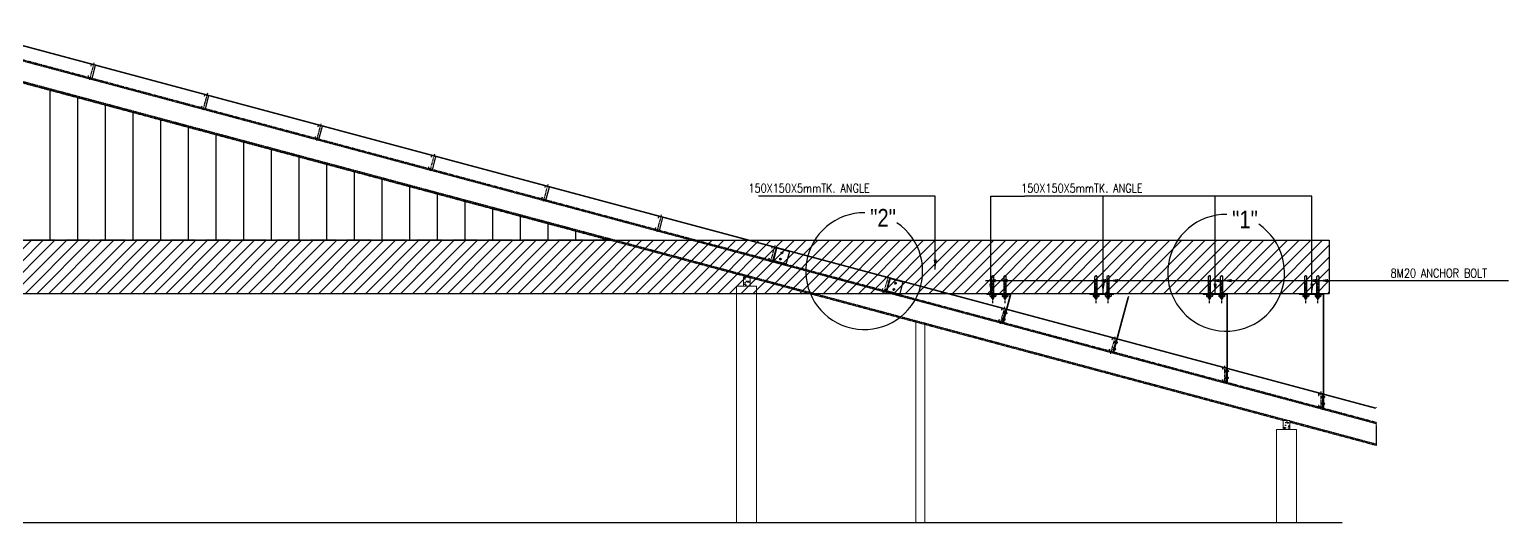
# Model space of a CAD drawing. Extents: x -95606 to 113309, y -42160 to -940.
# Drawn here: x -94933 to -94264, y -25012 to -24789 of the extents above; entities that cross this region are included whole.
import ezdxf

# ---------------------------------------------------------------- set-up
doc = ezdxf.new("R2010")
doc.units = 0
doc.header["$LTSCALE"] = 0.02
doc.header["$MEASUREMENT"] = 0
for name, pattern in [('CENTER', [50.8, 31.75, -6.35, 6.35, -6.35]), ('CENTERX2', [101.6, 63.5, -12.7, 12.7, -12.7]), ('DASHEDX2', [1.5, 1, -0.5]), ('HIDDEN', [9.525, 6.35, -3.175])]:
    doc.linetypes.add(name, pattern=pattern)
doc.layers.get('0').update_dxf_attribs({"linetype": 'CONTINUOUS'})
for name, color, linetype in [('A-C PURLIN', 1, 'CONTINUOUS'), ('A-DIM', 1, 'CONTINUOUS'), ('A-GRID', 7, 'CENTERX2'), ('A-OL', 2, 'CONTINUOUS'), ('A-P FRAME', 4, 'CONTINUOUS'), ('DIM', 7, 'CONTINUOUS'), ('dimentions', 8, 'CONTINUOUS'), ('EXLINE', 33, 'CONTINUOUS'), ('GUSSET', 1, 'CONTINUOUS'), ('OL', 2, 'CONTINUOUS'), ('RF5', 6, 'CONTINUOUS'), ('S-TXT', 2, 'CONTINUOUS')]:
    doc.layers.add(name, color=color, linetype=linetype)
for name, color, linetype, lineweight in [('roof item 20', 7, 'CONTINUOUS', 20), ('wall .35', 40, 'CONTINUOUS', 35), ('wall elevation', 40, 'CONTINUOUS', 25), ('WALL P 30', 21, 'CONTINUOUS', 30)]:
    doc.layers.add(name, color=color, linetype=linetype, lineweight=lineweight)
doc.styles.add('style9', font='romans.shx', dxfattribs={"width": 0.8, "height": 4})
doc.styles.add('T25-500', font='romans.shx', dxfattribs={"height": 125})
doc.dimstyles.new('TEXT-14', dxfattribs={"dimtxt": 4, "dimasz": 4.5, "dimexe": 3, "dimexo": 6, "dimgap": 2, "dimtad": 1, "dimdec": 0, "dimrnd": 0.5, "dimzin": 1, "dimdsep": 46, "dimlunit": 4, "dimtxsty": 'style9', "dimblk": 'OBLIQUE', "dimcen": 72.09, "dimclrd": 1, "dimclre": 1, "dimclrt": 2, "dimadec": 0, "dimazin": 0, "dimtfac": 1, "dimtdec": 0, "dimtofl": 0, "dimtmove": 0, "dimatfit": 3, "dimfxl": 1, "dimfrac": 2, "dimtolj": 1, "dimtzin": 0, "dimlwd": -1, "dimarcsym": 0})

# ---------------------------------------------------------------- blocks, each defined once
blk = doc.blocks.new('A$C3BE973C7')
at = {"layer": 'WALL P 30'}
h = blk.add_hatch(dxfattribs=at)
h.set_pattern_fill('AR-SAND', color=256, scale=0.05, style=0)
h.set_pattern_definition([(37.5, (-6955.9883, 1357.95), (-0.08000156, 2.4470662), [0, -1.9304, 0, -2.159, 0, -2.06375]), (7.5, (-6955.9883, 1357.95), (2.2476164, 3.5841255), [0, -1.0414, 0, -1.7399, 0, -0.66675]), (327.5, (-6957.5504, 1357.95), (3.95496185, 0.0071859), [0, -0.635, 0, -2.286, 0, -2.9845]), (317.5, (-6957.5504, 1357.95), (3.8177823, 1.1146466), [0, -0.3175, 0, -1.4986, 0, -1.7145])])
h.paths.add_polyline_path([(3, 4), (0, 4), (0, 0), (3, 0)])
at = {"layer": 'roof item 20'}
for p, q in [((0, 0), (0, 4)), ((0, 0), (0, 4)), ((0, 4), (3, 4)), ((3, 0), (0, 0)), ((3, 4), (3, 0)), ((3, 0), (3, 4))]:
    blk.add_line(p, q, dxfattribs=at)
blk = doc.blocks.new('A$C6334769A')
at = {"layer": 'GUSSET'}
h = blk.add_hatch(dxfattribs=at)
h.set_pattern_fill('LINE', color=8, scale=33, angle=-90, style=0)
h.set_pattern_definition([(90, (48431.668, -199664.318), (4.125, 2e-16), [])])
edge = h.paths.add_edge_path()
edge.add_line((13, 8), (26, 8))
edge.add_ellipse((26, 2), major_axis=(4.24, -4.24), ratio=1, start_angle=45, end_angle=135, ccw=False)
edge.add_line((32, 2), (32, 0))
edge.add_line((32, 0), (32, -2))
edge.add_ellipse((26, -2), major_axis=(4.24, 4.24), ratio=1, start_angle=225, end_angle=315, ccw=False)
edge.add_line((26, -8), (19, -8))
edge.add_line((19, -8), (13, -8))
edge.add_ellipse((13, -2), major_axis=(4.24, -4.24), ratio=1, start_angle=315, end_angle=405)
edge.add_line((19, -2), (19, 0))
edge.add_line((19, 0), (19, 2))
edge.add_ellipse((13, 2), major_axis=(4.24, -4.24), ratio=1, start_angle=45, end_angle=135)
at = {"layer": 'A-OL', "color": 1}
for p, q in [((2, 23), (0, 23)), ((0, 23), (0, -24)), ((2, -24), (2, 23)), ((2, -24), (0, -24))]:
    blk.add_line(p, q, dxfattribs=at)
at = {"layer": 'OL', "linetype": 'DASHEDX2'}
for p, q in [((0, 8), (-16, 8)), ((0, -8), (-16, -8))]:
    blk.add_line(p, q, dxfattribs=at)
at = {"layer": 'OL'}
blk.add_line((24, -8), (2, -8), dxfattribs=at)
for points in [[(2, 22), (11, 22, -0.414214), (17, 16), (17, 18)], [(2, 8), (11, 8, 0.414214), (17, 14), (17, 18)], [(19, 0), (19, 2, 0.414214), (13, 8), (6, 8)], [(32, 0), (32, 2, 0.414214), (26, 8), (11, 8)], [(19, 0), (19, -2, -0.414214), (13, -8), (11, -8)], [(32, 0), (32, -2, -0.414214), (26, -8), (11, -8)], [(2, -8), (11, -8, -0.414214), (17, -14), (17, -13)], [(2, -22), (11, -22, 0.414214), (17, -16), (17, -13)]]:
    blk.add_lwpolyline(points, format="xyb", dxfattribs=at)
blk.add_lwpolyline([(21, -8), (20, -8), (2, -8)], dxfattribs=at)
blk = doc.blocks.new('A$C266C00F5')
at = {"layer": 'A-GRID'}
blk.add_line((0, 1.42), (9.91, 1.42), dxfattribs=at)
at = {"layer": 'A-P FRAME', "color": 2, "ltscale": 7}
for p, q in [((4.48, 1.9), (11.98, 1.9)), ((4.48, 0.94), (11.98, 0.94))]:
    blk.add_line(p, q, dxfattribs=at)
at = {"layer": 'OL'}
for points in [[(11.2, 1.9), (11.98, 1.9, -0.414214), (12.34, 1.54), (12.34, 1.33)], [(11.2, 0.94), (11.98, 0.94, 0.414214), (12.34, 1.3), (12.34, 1.51)]]:
    blk.add_lwpolyline(points, format="xyb", dxfattribs=at)
at = {"layer": 'A-P FRAME', "color": 2, "ltscale": 7, "xscale": -0.06, "yscale": 0.06, "zscale": 0.06}
blk.add_blockref('A$C6334769A', (4, 1.42), dxfattribs=at)
blk = doc.blocks.new('_Oblique')
at = {"color": 0, "linetype": 'ByBlock', "lineweight": -2}
blk.add_line((-0.5, -0.5), (0.5, 0.5), dxfattribs=at)

msp = doc.modelspace()

# ---------------------------------------------------------------- hatches: boundary and pattern name
at = {"layer": 'A-C PURLIN'}
h = msp.add_hatch(dxfattribs=at)
h.set_pattern_fill('STEEL', color=256, scale=0.432672, angle=105, style=0)
h.set_pattern_definition([(150, (-96000.8037, -27193.2761), (-0.6868675, -1.1896894), []), (150, (-96001.4672, -27193.4539), (-0.6868675, -1.1896894), [])])
edge = h.paths.add_edge_path()
edge.add_arc((-94595.05, -24887.784), 0.197, 345, 435, ccw=False)
edge.add_line((-94594.86, -24887.835), (-94596.281, -24893.138))
edge.add_arc((-94596.091, -24893.189), 0.197, 525, 615)
edge.add_line((-94596.142, -24893.379), (-94590.916, -24894.779))
edge.add_arc((-94590.967, -24894.969), 0.197, 345, 435, ccw=False)
edge.add_line((-94590.777, -24895.02), (-94596.572, -24893.467))
edge.add_line((-94596.572, -24893.467), (-94594.999, -24887.594))
h = msp.add_hatch(dxfattribs=at)
h.set_pattern_fill('STEEL', color=256, scale=0.432672, angle=105, style=0)
h.set_pattern_definition([(150, (-95949.5274, -27207.0156), (-0.6868675, -1.1896894), []), (150, (-95950.1908, -27207.1933), (-0.6868675, -1.1896894), [])])
edge = h.paths.add_edge_path()
edge.add_arc((-94543.773, -24901.523), 0.197, 345, 435, ccw=False)
edge.add_line((-94543.583, -24901.574), (-94545.004, -24906.877))
edge.add_arc((-94544.814, -24906.928), 0.197, 525, 615)
edge.add_line((-94544.865, -24907.118), (-94539.64, -24908.518))
edge.add_arc((-94539.69, -24908.708), 0.197, 345, 435, ccw=False)
edge.add_line((-94539.5, -24908.759), (-94545.296, -24907.206))
edge.add_line((-94545.296, -24907.206), (-94543.722, -24901.333))
at = {"layer": 'dimentions', "ltscale": 2}
h = msp.add_hatch(dxfattribs=at)
h.set_pattern_fill('ANSI31', color=1, style=0)
h.set_pattern_definition([(45, (-73724.56592, 4099.36129), (-0.08838834765, 0.08838834765), [])])
h.paths.add_polyline_path([(-94496.497, -24908.129), (-94496.737, -24908.129), (-94496.737, -24908.369), (-94496.497, -24908.369), (-94489.051, -24908.369), (-94489.051, -24908.129)])
h.paths.add_polyline_path([(-94500.097, -24908.129), (-94500.097, -24908.369), (-94496.737, -24908.369), (-94496.737, -24908.129)])
h = msp.add_hatch(dxfattribs=at)
h.set_pattern_fill('ANSI31', color=1, style=0)
h.set_pattern_definition([(45, (-73677.95221, 4099.36166), (-0.08838834765, 0.08838834765), [])])
h.paths.add_polyline_path([(-94449.883, -24908.129), (-94450.123, -24908.129), (-94450.123, -24908.369), (-94449.883, -24908.369), (-94442.615, -24908.369), (-94442.615, -24908.129)])
h.paths.add_polyline_path([(-94453.484, -24908.129), (-94453.484, -24908.369), (-94450.123, -24908.369), (-94450.123, -24908.129)])
h = msp.add_hatch(dxfattribs=at)
h.set_pattern_fill('ANSI31', color=1, style=0)
h.set_pattern_definition([(45, (-73626.67585, 4099.36164), (-0.08838834765, 0.08838834765), [])])
h.paths.add_polyline_path([(-94398.607, -24908.129), (-94398.847, -24908.129), (-94398.847, -24908.369), (-94398.607, -24908.369), (-94391.338, -24908.369), (-94391.338, -24908.129)])
h.paths.add_polyline_path([(-94402.207, -24908.129), (-94402.207, -24908.369), (-94398.847, -24908.369), (-94398.847, -24908.129)])
h = msp.add_hatch(dxfattribs=at)
h.set_pattern_fill('ANSI31', color=1, style=0)
h.set_pattern_definition([(45, (-73583.18735, 4099.36164), (-0.08838834765, 0.08838834765), [])])
h.paths.add_polyline_path([(-94355.119, -24908.129), (-94355.359, -24908.129), (-94355.359, -24908.369), (-94355.119, -24908.369), (-94347.85, -24908.369), (-94347.85, -24908.129)])
h.paths.add_polyline_path([(-94358.719, -24908.129), (-94358.719, -24908.369), (-94355.359, -24908.369), (-94355.359, -24908.129)])
at = {"layer": 'GUSSET'}
h = msp.add_hatch(dxfattribs=at)
h.set_pattern_fill('LINE', color=8, scale=0.486756, angle=75.292, style=0)
h.set_pattern_definition([(254.708, (-93025.53215, -22264.51227), (0.0586903143, -0.0160470455), [])])
edge = h.paths.add_edge_path()
edge.add_line((-94491.196, -24917.084), (-94491.004, -24917.137))
edge.add_ellipse((-94490.981, -24917.051), major_axis=(0.0861, 0.0203), ratio=1, start_angle=241.416, end_angle=331.416)
edge.add_line((-94490.895, -24917.075), (-94490.887, -24917.045))
edge.add_line((-94490.887, -24917.045), (-94490.879, -24917.015))
edge.add_ellipse((-94490.964, -24916.992), major_axis=(0.0861, 0.0203), ratio=1, start_angle=331.416, end_angle=421.416)
edge.add_line((-94490.941, -24916.906), (-94491.043, -24916.878))
edge.add_line((-94491.043, -24916.878), (-94491.133, -24916.854))
edge.add_ellipse((-94491.156, -24916.939), major_axis=(0.0861, 0.0203), ratio=1, start_angle=331.416, end_angle=421.416, ccw=False)
edge.add_line((-94491.07, -24916.962), (-94491.079, -24916.992))
edge.add_line((-94491.079, -24916.992), (-94491.087, -24917.022))
edge.add_ellipse((-94491.172, -24916.999), major_axis=(0.0861, 0.0203), ratio=1, start_angle=241.416, end_angle=331.416, ccw=False)
h = msp.add_hatch(dxfattribs=at)
h.set_pattern_fill('LINE', color=8, scale=0.486756, angle=75.292, style=0)
h.set_pattern_definition([(254.708, (-93026.32931, -22267.48732), (0.0586903143, -0.0160470455), [])])
edge = h.paths.add_edge_path()
edge.add_line((-94491.993, -24920.059), (-94491.801, -24920.112))
edge.add_ellipse((-94491.778, -24920.026), major_axis=(0.0861, 0.0203), ratio=1, start_angle=241.416, end_angle=331.416)
edge.add_line((-94491.692, -24920.05), (-94491.684, -24920.02))
edge.add_line((-94491.684, -24920.02), (-94491.676, -24919.99))
edge.add_ellipse((-94491.761, -24919.967), major_axis=(0.0861, 0.0203), ratio=1, start_angle=331.416, end_angle=421.416)
edge.add_line((-94491.738, -24919.881), (-94491.84, -24919.853))
edge.add_line((-94491.84, -24919.853), (-94491.93, -24919.829))
edge.add_ellipse((-94491.953, -24919.914), major_axis=(0.0861, 0.0203), ratio=1, start_angle=331.416, end_angle=421.416, ccw=False)
edge.add_line((-94491.868, -24919.938), (-94491.876, -24919.967))
edge.add_line((-94491.876, -24919.967), (-94491.884, -24919.997))
edge.add_ellipse((-94491.969, -24919.974), major_axis=(0.0861, 0.0203), ratio=1, start_angle=241.416, end_angle=331.416, ccw=False)
h = msp.add_hatch(dxfattribs=at)
h.set_pattern_fill('LINE', color=8, scale=0.486756, angle=75.292, style=0)
h.set_pattern_definition([(254.708, (-92975.63298, -22277.88271), (0.0586903143, -0.0160470455), [])])
edge = h.paths.add_edge_path()
edge.add_line((-94441.296, -24930.455), (-94441.105, -24930.507))
edge.add_ellipse((-94441.082, -24930.422), major_axis=(0.0861, 0.0203), ratio=1, start_angle=241.416, end_angle=331.416)
edge.add_line((-94440.996, -24930.445), (-94440.988, -24930.415))
edge.add_line((-94440.988, -24930.415), (-94440.98, -24930.385))
edge.add_ellipse((-94441.065, -24930.362), major_axis=(0.0861, 0.0203), ratio=1, start_angle=331.416, end_angle=421.416)
edge.add_line((-94441.042, -24930.277), (-94441.144, -24930.249))
edge.add_line((-94441.144, -24930.249), (-94441.233, -24930.224))
edge.add_ellipse((-94441.257, -24930.31), major_axis=(0.0861, 0.0203), ratio=1, start_angle=331.416, end_angle=421.416, ccw=False)
edge.add_line((-94441.171, -24930.333), (-94441.18, -24930.363))
edge.add_line((-94441.18, -24930.363), (-94441.188, -24930.393))
edge.add_ellipse((-94441.273, -24930.369), major_axis=(0.0861, 0.0203), ratio=1, start_angle=241.416, end_angle=331.416, ccw=False)
h = msp.add_hatch(dxfattribs=at)
h.set_pattern_fill('LINE', color=8, scale=0.486756, angle=75.292, style=0)
h.set_pattern_definition([(254.708, (-92976.43014, -22280.85776), (0.0586903143, -0.0160470455), [])])
edge = h.paths.add_edge_path()
edge.add_line((-94442.094, -24933.43), (-94441.902, -24933.482))
edge.add_ellipse((-94441.879, -24933.397), major_axis=(0.0861, 0.0203), ratio=1, start_angle=241.416, end_angle=331.416)
edge.add_line((-94441.793, -24933.42), (-94441.785, -24933.39))
edge.add_line((-94441.785, -24933.39), (-94441.777, -24933.36))
edge.add_ellipse((-94441.862, -24933.337), major_axis=(0.0861, 0.0203), ratio=1, start_angle=331.416, end_angle=421.416)
edge.add_line((-94441.839, -24933.252), (-94441.941, -24933.224))
edge.add_line((-94441.941, -24933.224), (-94442.031, -24933.199))
edge.add_ellipse((-94442.054, -24933.285), major_axis=(0.0861, 0.0203), ratio=1, start_angle=331.416, end_angle=421.416, ccw=False)
edge.add_line((-94441.968, -24933.308), (-94441.977, -24933.338))
edge.add_line((-94441.977, -24933.338), (-94441.985, -24933.368))
edge.add_ellipse((-94442.07, -24933.345), major_axis=(0.0861, 0.0203), ratio=1, start_angle=241.416, end_angle=331.416, ccw=False)
h = msp.add_hatch(dxfattribs=at)
h.set_pattern_fill('LINE', color=8, scale=0.486756, angle=90.292, style=0)
h.set_pattern_definition([(269.708, (-93661.9053, -22001.88026), (0.0608437713, -0.0003100845), [])])
edge = h.paths.add_edge_path()
edge.add_line((-94391.091, -24943.41), (-94390.893, -24943.411))
edge.add_ellipse((-94390.892, -24943.322), major_axis=(0.0779, 0.0419), ratio=1, start_angle=241.416, end_angle=331.416)
edge.add_line((-94390.804, -24943.323), (-94390.804, -24943.292))
edge.add_line((-94390.804, -24943.292), (-94390.803, -24943.261))
edge.add_ellipse((-94390.892, -24943.26), major_axis=(0.0779, 0.0419), ratio=1, start_angle=331.416, end_angle=421.416)
edge.add_line((-94390.891, -24943.172), (-94390.998, -24943.171))
edge.add_line((-94390.998, -24943.171), (-94391.09, -24943.171))
edge.add_ellipse((-94391.091, -24943.259), major_axis=(0.0779, 0.0419), ratio=1, start_angle=331.416, end_angle=421.416, ccw=False)
edge.add_line((-94391.002, -24943.26), (-94391.002, -24943.291))
edge.add_line((-94391.002, -24943.291), (-94391.002, -24943.322))
edge.add_ellipse((-94391.091, -24943.321), major_axis=(0.0779, 0.0419), ratio=1, start_angle=241.416, end_angle=331.416, ccw=False)
h = msp.add_hatch(dxfattribs=at)
h.set_pattern_fill('LINE', color=8, scale=0.486756, angle=90.292, style=0)
h.set_pattern_definition([(269.708, (-93661.9053, -22004.96026), (0.0608437713, -0.0003100845), [])])
edge = h.paths.add_edge_path()
edge.add_line((-94391.091, -24946.49), (-94390.893, -24946.491))
edge.add_ellipse((-94390.892, -24946.402), major_axis=(0.0779, 0.0419), ratio=1, start_angle=241.416, end_angle=331.416)
edge.add_line((-94390.804, -24946.403), (-94390.804, -24946.372))
edge.add_line((-94390.804, -24946.372), (-94390.803, -24946.341))
edge.add_ellipse((-94390.892, -24946.34), major_axis=(0.0779, 0.0419), ratio=1, start_angle=331.416, end_angle=421.416)
edge.add_line((-94390.891, -24946.252), (-94390.998, -24946.251))
edge.add_line((-94390.998, -24946.251), (-94391.09, -24946.251))
edge.add_ellipse((-94391.091, -24946.339), major_axis=(0.0779, 0.0419), ratio=1, start_angle=331.416, end_angle=421.416, ccw=False)
edge.add_line((-94391.002, -24946.34), (-94391.002, -24946.371))
edge.add_line((-94391.002, -24946.371), (-94391.002, -24946.402))
edge.add_ellipse((-94391.091, -24946.401), major_axis=(0.0779, 0.0419), ratio=1, start_angle=241.416, end_angle=331.416, ccw=False)
h = msp.add_hatch(dxfattribs=at)
h.set_pattern_fill('LINE', color=8, scale=0.486756, angle=90.292, style=0)
h.set_pattern_definition([(269.708, (-93618.4168, -22013.53297), (0.0608437713, -0.0003100845), [])])
edge = h.paths.add_edge_path()
edge.add_line((-94347.603, -24955.063), (-94347.404, -24955.064))
edge.add_ellipse((-94347.404, -24954.975), major_axis=(0.0779, 0.0419), ratio=1, start_angle=241.416, end_angle=331.416)
edge.add_line((-94347.315, -24954.975), (-94347.315, -24954.944))
edge.add_line((-94347.315, -24954.944), (-94347.315, -24954.913))
edge.add_ellipse((-94347.403, -24954.913), major_axis=(0.0779, 0.0419), ratio=1, start_angle=331.416, end_angle=421.416)
edge.add_line((-94347.403, -24954.824), (-94347.509, -24954.824))
edge.add_line((-94347.509, -24954.824), (-94347.602, -24954.823))
edge.add_ellipse((-94347.602, -24954.912), major_axis=(0.0779, 0.0419), ratio=1, start_angle=331.416, end_angle=421.416, ccw=False)
edge.add_line((-94347.514, -24954.912), (-94347.514, -24954.943))
edge.add_line((-94347.514, -24954.943), (-94347.514, -24954.974))
edge.add_ellipse((-94347.602, -24954.974), major_axis=(0.0779, 0.0419), ratio=1, start_angle=241.416, end_angle=331.416, ccw=False)
h = msp.add_hatch(dxfattribs=at)
h.set_pattern_fill('LINE', color=8, scale=0.486756, angle=90.292, style=0)
h.set_pattern_definition([(269.708, (-93618.4168, -22016.61297), (0.0608437713, -0.0003100845), [])])
edge = h.paths.add_edge_path()
edge.add_line((-94347.603, -24958.143), (-94347.404, -24958.144))
edge.add_ellipse((-94347.404, -24958.055), major_axis=(0.0779, 0.0419), ratio=1, start_angle=241.416, end_angle=331.416)
edge.add_line((-94347.315, -24958.055), (-94347.315, -24958.024))
edge.add_line((-94347.315, -24958.024), (-94347.315, -24957.993))
edge.add_ellipse((-94347.403, -24957.993), major_axis=(0.0779, 0.0419), ratio=1, start_angle=331.416, end_angle=421.416)
edge.add_line((-94347.403, -24957.904), (-94347.509, -24957.904))
edge.add_line((-94347.509, -24957.904), (-94347.602, -24957.903))
edge.add_ellipse((-94347.602, -24957.992), major_axis=(0.0779, 0.0419), ratio=1, start_angle=331.416, end_angle=421.416, ccw=False)
edge.add_line((-94347.514, -24957.992), (-94347.514, -24958.023))
edge.add_line((-94347.514, -24958.023), (-94347.514, -24958.054))
edge.add_ellipse((-94347.602, -24958.054), major_axis=(0.0779, 0.0419), ratio=1, start_angle=241.416, end_angle=331.416, ccw=False)
at = {"layer": 'S-TXT', "linetype": 'CENTER', "lineweight": -2}
h = msp.add_hatch(dxfattribs=at)
h.set_pattern_fill('ANSI31', color=253, scale=100, angle=45)
h.set_pattern_definition([(90, (-48210.703, 2458.54), (-12.5, 3e-15), [])])
h.paths.add_polyline_path([(-95255.022, -24884.129), (-94962.541, -24805.759), (-94670.06, -24884.129)])
h = msp.add_hatch(dxfattribs=at)
h.set_pattern_fill('ANSI31', color=253, scale=30)
h.set_pattern_definition([(45, (-48210.7034, 2458.5398), (-2.65165043, 2.65165043), [])])
h.paths.add_polyline_path([(-95129.894, -24900.84), (-95129.894, -24893.561), (-95100.961, -24893.561), (-95100.961, -24900.84)])
h.paths.add_polyline_path([(-95448.448, -24884.129), (-94345.231, -24884.129), (-94345.231, -24908.129), (-95448.448, -24908.129)])
at = {"layer": 'WALL P 30'}
h = msp.add_hatch(dxfattribs=at)
h.set_pattern_fill('AR-SAND', color=256, scale=0.05, style=0)
h.set_pattern_definition([(37.5, (-101565.8834, -23546.8908), (-0.08000156, 2.4470662), [0, -1.9304, 0, -2.159, 0, -2.06375]), (7.5, (-101565.8834, -23546.891), (2.2476164, 3.5841255), [0, -1.0414, 0, -1.7399, 0, -0.66675]), (327.5, (-101567.4455, -23546.8908), (3.95496185, 0.0071859), [0, -0.635, 0, -2.286, 0, -2.9845]), (317.5, (-101567.4455, -23546.891), (3.8177823, 1.1146466), [0, -0.3175, 0, -1.4986, 0, -1.7145])])
h.paths.add_polyline_path([(-94606.895, -24900.841), (-94609.895, -24900.841), (-94609.895, -24904.841), (-94606.895, -24904.841)])

# ---------------------------------------------------------------- linework, layer by layer
at = {"layer": 'A-C PURLIN'}
for p, q in [((-94594.999, -24887.594), (-94589.203, -24889.147)), ((-94589.203, -24889.147), (-94590.777, -24895.02)), ((-94543.722, -24901.333), (-94537.927, -24902.886)), ((-94537.927, -24902.886), (-94539.5, -24908.759)), ((-94489.116, -24908.369), (-94500.097, -24908.369)), ((-94489.622, -24908.566), (-94499.901, -24908.566)), ((-94489.425, -24908.762), (-94492.931, -24921.845)), ((-94489.116, -24908.369), (-94492.741, -24921.896)), ((-94442.615, -24908.369), (-94453.484, -24908.369)), ((-94442.615, -24908.369), (-94453.484, -24908.369)), ((-94443.008, -24908.565), (-94453.287, -24908.565)), ((-94436.314, -24910.144), (-94443.018, -24935.166)), ((-94435.96, -24909.583), (-94442.842, -24935.268)), ((-94391.338, -24908.369), (-94402.207, -24908.369)), ((-94391.732, -24908.565), (-94402.01, -24908.565)), ((-94391.535, -24908.762), (-94391.535, -24948.406)), ((-94391.339, -24908.369), (-94391.338, -24948.457)), ((-94347.85, -24908.369), (-94358.719, -24908.369)), ((-94347.85, -24908.369), (-94358.719, -24908.369)), ((-94348.243, -24908.565), (-94358.522, -24908.565)), ((-94348.047, -24908.761), (-94348.047, -24960.059)), ((-94347.85, -24908.369), (-94347.85, -24960.11))]:
    msp.add_line(p, q, dxfattribs=at)
for points in [[(-94594.999, -24887.594), (-94596.572, -24893.467), (-94590.777, -24895.02), (-94590.777, -24895.02, 0.4142136), (-94590.916, -24894.779), (-94596.142, -24893.379, -0.4142136), (-94596.281, -24893.138), (-94594.86, -24887.835, 0.4142136), (-94594.999, -24887.594)], [(-94543.722, -24901.333), (-94545.296, -24907.206), (-94539.5, -24908.759), (-94539.5, -24908.759, 0.4142136), (-94539.64, -24908.518), (-94544.865, -24907.118, -0.4142136), (-94545.004, -24906.877), (-94543.583, -24901.574, 0.4142136), (-94543.722, -24901.333)]]:
    msp.add_lwpolyline(points, format="xyb", close=True, dxfattribs=at)
for centre, start, end in [((-94499.901, -24908.369), 180, 270), ((-94489.622, -24908.762), 0, 90), ((-94453.287, -24908.369), 180, 270), ((-94443.008, -24908.762), 0, 90), ((-94402.01, -24908.369), 180, 270), ((-94391.732, -24908.762), 0, 90), ((-94358.522, -24908.369), 180, 270), ((-94348.243, -24908.762), 0, 90)]:
    msp.add_arc(centre, 0.197, start, end, dxfattribs=at)
at = {"layer": 'A-DIM', "linetype": 'HIDDEN', "ltscale": 2}
for p, q in [((-94324.064, -24967.003), (-94962.541, -24795.923)), ((-94364.131, -24965.584), (-94962.541, -24805.241)), ((-94324.064, -24976.32), (-94363.063, -24965.87))]:
    msp.add_line(p, q, dxfattribs=at)
at = {"layer": 'A-DIM', "color": 4, "ltscale": 2}
for centre in [(-94555.375, -24898.087), (-94391.831, -24898.827)]:
    msp.add_arc(centre, 26.39, 89.364352, 56.144351, dxfattribs=at)
at = {"layer": 'A-GRID'}
for p, q in [((-94903.449, -24803.978), (-94905.495, -24811.612)), ((-94852.173, -24817.717), (-94854.218, -24825.351)), ((-94800.897, -24831.457), (-94802.942, -24839.09)), ((-94749.62, -24845.196), (-94751.666, -24852.83)), ((-94698.344, -24858.936), (-94700.389, -24866.569)), ((-94647.067, -24872.675), (-94649.113, -24880.309)), ((-94595.791, -24886.415), (-94597.837, -24894.048)), ((-94591.93, -24889.969), (-94593.048, -24889.67)), ((-94592.645, -24890.399), (-94592.334, -24889.24)), ((-94592.677, -24892.754), (-94593.794, -24892.455)), ((-94593.391, -24893.184), (-94593.08, -24892.025)), ((-94544.515, -24900.154), (-94546.56, -24907.788)), ((-94540.654, -24903.709), (-94541.772, -24903.409)), ((-94541.368, -24904.138), (-94541.058, -24902.979)), ((-94541.4, -24906.494), (-94542.518, -24906.194)), ((-94542.114, -24906.923), (-94541.804, -24905.764)), ((-94491.929, -24914.244), (-94493.975, -24921.878)), ((-94490.781, -24917.072), (-94492.15, -24916.697)), ((-94491.579, -24920.047), (-94492.947, -24919.673)), ((-94442.069, -24927.761), (-94444.115, -24935.395)), ((-94440.882, -24930.442), (-94442.25, -24930.068)), ((-94441.679, -24933.417), (-94443.048, -24933.043)), ((-94392.535, -24940.856), (-94392.535, -24948.759)), ((-94390.694, -24943.29), (-94392.113, -24943.283)), ((-94390.694, -24946.37), (-94392.113, -24946.363)), ((-94349.047, -24952.509), (-94349.047, -24960.412)), ((-94347.206, -24954.943), (-94348.624, -24954.936)), ((-94347.206, -24958.023), (-94348.624, -24958.016))]:
    msp.add_line(p, q, dxfattribs=at)
at = {"layer": 'A-OL', "color": 1, "linetype": 'DASHEDX2'}
for p, q in [((-94491.847, -24917.261), (-94491.812, -24917.271)), ((-94491.602, -24916.362), (-94491.567, -24916.372)), ((-94491.493, -24917.36), (-94491.528, -24917.351)), ((-94491.247, -24916.462), (-94491.282, -24916.452)), ((-94492.645, -24920.236), (-94492.609, -24920.246)), ((-94492.399, -24919.338), (-94492.364, -24919.347)), ((-94492.29, -24920.335), (-94492.325, -24920.326)), ((-94492.044, -24919.437), (-94492.079, -24919.427)), ((-94441.948, -24930.631), (-94441.913, -24930.641)), ((-94441.703, -24929.733), (-94441.667, -24929.743)), ((-94441.593, -24930.731), (-94441.629, -24930.721)), ((-94441.348, -24929.832), (-94441.383, -24929.823)), ((-94442.745, -24933.607), (-94442.71, -24933.616)), ((-94442.5, -24932.708), (-94442.465, -24932.718)), ((-94442.391, -24933.706), (-94442.426, -24933.696)), ((-94442.145, -24932.807), (-94442.18, -24932.798)), ((-94391.675, -24943.749), (-94391.639, -24943.749)), ((-94391.67, -24942.818), (-94391.634, -24942.818)), ((-94391.307, -24943.753), (-94391.343, -24943.753)), ((-94391.302, -24942.822), (-94391.338, -24942.821)), ((-94391.675, -24946.829), (-94391.639, -24946.829)), ((-94391.67, -24945.898), (-94391.634, -24945.898)), ((-94391.307, -24946.833), (-94391.343, -24946.833)), ((-94391.302, -24945.902), (-94391.338, -24945.901)), ((-94348.187, -24955.402), (-94348.15, -24955.402)), ((-94348.182, -24954.47), (-94348.146, -24954.47)), ((-94348.182, -24957.55), (-94348.146, -24957.55)), ((-94347.818, -24955.406), (-94347.855, -24955.406)), ((-94347.814, -24954.474), (-94347.85, -24954.474)), ((-94347.814, -24957.554), (-94347.85, -24957.554)), ((-94348.187, -24958.482), (-94348.15, -24958.482)), ((-94347.818, -24958.486), (-94347.855, -24958.486))]:
    msp.add_line(p, q, dxfattribs=at)
at = {"layer": 'A-OL', "color": 1}
for p, q in [((-94491.812, -24917.271), (-94491.567, -24916.372)), ((-94491.528, -24917.351), (-94491.282, -24916.452)), ((-94492.609, -24920.246), (-94492.364, -24919.347)), ((-94492.325, -24920.326), (-94492.079, -24919.427)), ((-94441.913, -24930.641), (-94441.667, -24929.743)), ((-94441.629, -24930.721), (-94441.383, -24929.823)), ((-94442.71, -24933.616), (-94442.465, -24932.718)), ((-94442.426, -24933.696), (-94442.18, -24932.798)), ((-94391.639, -24943.749), (-94391.634, -24942.818)), ((-94391.343, -24943.753), (-94391.338, -24942.821)), ((-94391.639, -24946.829), (-94391.634, -24945.898)), ((-94391.343, -24946.833), (-94391.338, -24945.901)), ((-94348.15, -24955.402), (-94348.146, -24954.47)), ((-94348.15, -24958.482), (-94348.146, -24957.55)), ((-94347.855, -24955.406), (-94347.85, -24954.474)), ((-94347.855, -24958.486), (-94347.85, -24957.554))]:
    msp.add_line(p, q, dxfattribs=at)
at = {"layer": 'A-P FRAME', "color": 3}
for points in [[(-94906.024, -24809.721), (-94906.231, -24810.494), (-94904.299, -24811.012), (-94902.725, -24805.139), (-94904.657, -24804.621), (-94904.864, -24805.394)], [(-94854.747, -24823.461), (-94854.954, -24824.234), (-94853.022, -24824.751), (-94851.449, -24818.878), (-94853.381, -24818.361), (-94853.588, -24819.133)], [(-94803.471, -24837.2), (-94803.678, -24837.973), (-94801.746, -24838.491), (-94800.172, -24832.618), (-94802.104, -24832.1), (-94802.311, -24832.873)], [(-94752.194, -24850.94), (-94752.401, -24851.712), (-94750.47, -24852.23), (-94748.896, -24846.357), (-94750.828, -24845.84), (-94751.035, -24846.612)], [(-94700.918, -24864.679), (-94701.125, -24865.452), (-94699.193, -24865.97), (-94697.62, -24860.097), (-94699.552, -24859.579), (-94699.759, -24860.352)], [(-94649.642, -24878.419), (-94649.849, -24879.191), (-94647.917, -24879.709), (-94646.343, -24873.836), (-94648.275, -24873.319), (-94648.482, -24874.091)], [(-94598.365, -24892.158), (-94598.572, -24892.931), (-94596.641, -24893.449), (-94595.067, -24887.576), (-94596.999, -24887.058), (-94597.206, -24887.831)], [(-94547.089, -24905.898), (-94547.296, -24906.67), (-94545.364, -24907.188), (-94543.791, -24901.315), (-94545.722, -24900.797), (-94545.929, -24901.57)], [(-94494.504, -24919.988), (-94494.711, -24920.761), (-94492.779, -24921.278), (-94491.205, -24915.405), (-94493.137, -24914.888), (-94493.344, -24915.66)], [(-94494.442, -24920.136), (-94494.591, -24920.691), (-94492.848, -24921.158), (-94491.325, -24915.474), (-94493.068, -24915.007), (-94493.217, -24915.563)], [(-94444.604, -24933.358), (-94444.811, -24934.131), (-94442.88, -24934.649), (-94441.306, -24928.776), (-94443.238, -24928.258), (-94443.445, -24929.031)], [(-94444.543, -24933.506), (-94444.692, -24934.062), (-94442.949, -24934.529), (-94441.426, -24928.845), (-94443.169, -24928.378), (-94443.318, -24928.933)], [(-94393.535, -24947.07), (-94393.535, -24947.87), (-94391.535, -24947.87), (-94391.535, -24941.79), (-94393.535, -24941.79), (-94393.535, -24942.59)], [(-94393.437, -24947.198), (-94393.437, -24947.773), (-94391.633, -24947.773), (-94391.633, -24941.888), (-94393.437, -24941.888), (-94393.437, -24942.463)], [(-94350.047, -24958.723), (-94350.047, -24959.523), (-94348.047, -24959.523), (-94348.047, -24953.443), (-94350.047, -24953.443), (-94350.047, -24954.243)], [(-94349.949, -24958.85), (-94349.949, -24959.425), (-94348.144, -24959.425), (-94348.144, -24953.541), (-94349.949, -24953.541), (-94349.949, -24954.116)]]:
    msp.add_lwpolyline(points, dxfattribs=at)
at = {"layer": 'A-P FRAME', "color": 3, "ltscale": 7}
for centre in [(-94592.489, -24889.819), (-94593.235, -24892.604), (-94541.213, -24903.559), (-94541.959, -24906.344)]:
    msp.add_circle(centre, 0.32, dxfattribs=at)
at = {"layer": 'A-P FRAME', "color": 3}
for centre, start, end in [((-94493.353, -24915.517), 273.406385, 341.546744), ((-94494.582, -24920.107), 348.453256, 56.593615), ((-94443.453, -24928.888), 273.406385, 341.546744), ((-94444.683, -24933.478), 348.453256, 56.593615), ((-94393.58, -24942.455), 288.406385, 356.546744), ((-94393.58, -24947.206), 3.453256, 71.593615), ((-94350.092, -24954.107), 288.406385, 356.546744), ((-94350.092, -24958.859), 3.453256, 71.593615)]:
    msp.add_arc(centre, 0.143, start, end, dxfattribs=at)
at = {"layer": 'dimentions', "color": 1, "ltscale": 2}
for p, q in [((-94489.051, -24908.129), (-94489.051, -24908.369)), ((-94442.615, -24908.129), (-94442.615, -24908.369)), ((-94391.338, -24908.129), (-94391.338, -24908.369)), ((-94347.85, -24908.129), (-94347.85, -24908.369))]:
    msp.add_line(p, q, dxfattribs=at)
for points in [[(-94489.116, -24908.369), (-94500.097, -24908.369), (-94500.097, -24908.129), (-94489.052, -24908.129)], [(-94442.615, -24908.369), (-94453.484, -24908.369), (-94453.484, -24908.129), (-94442.615, -24908.129)], [(-94391.338, -24908.369), (-94402.207, -24908.369), (-94402.207, -24908.129), (-94391.338, -24908.129)], [(-94347.85, -24908.369), (-94358.719, -24908.369), (-94358.719, -24908.129), (-94347.85, -24908.129)]]:
    msp.add_lwpolyline(points, dxfattribs=at)
at = {"layer": 'EXLINE', "color": 4}
for p, q in [((-94324.143, -24960.167), (-94962.549, -24789.113)), ((-94324.143, -24959.972), (-94962.548, -24788.918)), ((-94324.064, -24959.674), (-94324.064, -24959.869))]:
    msp.add_line(p, q, dxfattribs=at)
at = {"layer": 'EXLINE', "color": 2, "linetype": 'HIDDEN'}
for p, q in [((-94324.064, -24966.485), (-94962.541, -24795.406)), ((-94366.063, -24965.584), (-94962.541, -24805.759)), ((-94324.064, -24976.838), (-94363.063, -24966.388)), ((-94324.064, -24966.485), (-94324.064, -24976.838))]:
    msp.add_line(p, q, dxfattribs=at)
at = {"layer": 'EXLINE'}
for p, q in [((-95448.448, -24884.129), (-94345.231, -24884.129)), ((-94345.231, -24884.129), (-94345.231, -24908.129)), ((-95448.448, -24908.129), (-94345.231, -24908.129))]:
    msp.add_line(p, q, dxfattribs=at)
at = {"layer": 'EXLINE', "color": 2, "linetype": 'HIDDEN'}
msp.add_lwpolyline([(-95255.022, -24884.129), (-94962.541, -24805.759), (-94670.06, -24884.129), (-95255.022, -24884.129)], dxfattribs=at)
at = {"layer": 'OL'}
for p, q in [((-94491.602, -24916.362), (-94491.847, -24917.261)), ((-94491.247, -24916.462), (-94491.493, -24917.36)), ((-94490.976, -24916.897), (-94491.344, -24916.796)), ((-94492.399, -24919.338), (-94492.645, -24920.236)), ((-94492.044, -24919.437), (-94492.29, -24920.335)), ((-94491.773, -24919.872), (-94492.142, -24919.771)), ((-94441.703, -24929.733), (-94441.948, -24930.631)), ((-94441.348, -24929.832), (-94441.593, -24930.731)), ((-94441.077, -24930.267), (-94441.445, -24930.166)), ((-94442.5, -24932.708), (-94442.745, -24933.607)), ((-94442.145, -24932.807), (-94442.391, -24933.706)), ((-94441.874, -24933.242), (-94442.242, -24933.141)), ((-94391.67, -24942.818), (-94391.675, -24943.749)), ((-94390.928, -24943.172), (-94391.31, -24943.17)), ((-94391.302, -24942.822), (-94391.307, -24943.753)), ((-94391.67, -24945.898), (-94391.675, -24946.829)), ((-94390.928, -24946.252), (-94391.31, -24946.25)), ((-94391.302, -24945.902), (-94391.307, -24946.833)), ((-94348.182, -24954.47), (-94348.187, -24955.402)), ((-94348.182, -24957.55), (-94348.187, -24958.482)), ((-94347.439, -24954.824), (-94347.821, -24954.822)), ((-94347.439, -24957.904), (-94347.821, -24957.902)), ((-94347.814, -24954.474), (-94347.818, -24955.406)), ((-94347.814, -24957.554), (-94347.818, -24958.486))]:
    msp.add_line(p, q, dxfattribs=at)
for points in [[(-94491.83, -24917.199), (-94492.015, -24917.149, -0.4142136), (-94492.077, -24917.04), (-94492.064, -24916.99)], [(-94491.757, -24916.929), (-94491.941, -24916.878, 0.4142136), (-94492.05, -24916.94), (-94492.064, -24916.99)], [(-94492.017, -24916.734), (-94492.025, -24916.764, 0.4142136), (-94491.963, -24916.872), (-94491.802, -24916.916)], [(-94492.017, -24916.734), (-94492.008, -24916.704, -0.4142136), (-94491.9, -24916.642), (-94491.797, -24916.67)], [(-94491.693, -24916.698), (-94491.878, -24916.648, -0.4142136), (-94491.94, -24916.539), (-94491.927, -24916.489)], [(-94491.62, -24916.428), (-94491.805, -24916.377, 0.4142136), (-94491.913, -24916.439), (-94491.927, -24916.489)], [(-94491.476, -24917.298), (-94491.291, -24917.349, 0.4142136), (-94491.182, -24917.287), (-94491.168, -24917.237)], [(-94491.402, -24917.028), (-94491.217, -24917.079, -0.4142136), (-94491.155, -24917.187), (-94491.168, -24917.237)], [(-94491.079, -24916.992), (-94491.087, -24917.022, -0.4142136), (-94491.196, -24917.084), (-94491.356, -24917.041)], [(-94491.339, -24916.797), (-94491.154, -24916.848, 0.4142136), (-94491.045, -24916.786), (-94491.031, -24916.736)], [(-94490.887, -24917.045), (-94490.895, -24917.075, -0.4142136), (-94491.004, -24917.137), (-94491.294, -24917.057)], [(-94491.265, -24916.527), (-94491.08, -24916.578, -0.4142136), (-94491.018, -24916.686), (-94491.031, -24916.736)], [(-94491.079, -24916.992), (-94491.07, -24916.962, 0.4142136), (-94491.133, -24916.854), (-94491.235, -24916.826)], [(-94490.887, -24917.045), (-94490.879, -24917.015, 0.4142136), (-94490.941, -24916.906), (-94491.16, -24916.846)], [(-94492.628, -24920.174), (-94492.813, -24920.124, -0.4142136), (-94492.875, -24920.015), (-94492.861, -24919.965)], [(-94492.554, -24919.904), (-94492.739, -24919.853, 0.4142136), (-94492.847, -24919.915), (-94492.861, -24919.965)], [(-94492.814, -24919.709), (-94492.822, -24919.739, 0.4142136), (-94492.76, -24919.848), (-94492.6, -24919.891)], [(-94492.814, -24919.709), (-94492.806, -24919.679, -0.4142136), (-94492.697, -24919.617), (-94492.595, -24919.645)], [(-94492.491, -24919.673), (-94492.676, -24919.623, -0.4142136), (-94492.738, -24919.514), (-94492.724, -24919.464)], [(-94492.417, -24919.403), (-94492.602, -24919.352, 0.4142136), (-94492.71, -24919.414), (-94492.724, -24919.464)], [(-94492.273, -24920.273), (-94492.088, -24920.324, 0.4142136), (-94491.979, -24920.262), (-94491.966, -24920.212)], [(-94492.199, -24920.003), (-94492.014, -24920.054, -0.4142136), (-94491.952, -24920.162), (-94491.966, -24920.212)], [(-94491.876, -24919.967), (-94491.884, -24919.997, -0.4142136), (-94491.993, -24920.059), (-94492.153, -24920.016)], [(-94492.136, -24919.772), (-94491.951, -24919.823, 0.4142136), (-94491.842, -24919.761), (-94491.829, -24919.711)], [(-94491.684, -24920.02), (-94491.692, -24920.05, -0.4142136), (-94491.801, -24920.112), (-94492.091, -24920.033)], [(-94492.062, -24919.502), (-94491.877, -24919.553, -0.4142136), (-94491.815, -24919.661), (-94491.829, -24919.711)], [(-94491.876, -24919.967), (-94491.868, -24919.938, 0.4142136), (-94491.93, -24919.829), (-94492.032, -24919.801)], [(-94491.684, -24920.02), (-94491.676, -24919.99, 0.4142136), (-94491.738, -24919.881), (-94491.957, -24919.821)], [(-94441.931, -24930.57), (-94442.116, -24930.519, -0.4142136), (-94442.178, -24930.41), (-94442.165, -24930.361)], [(-94441.857, -24930.299), (-94442.042, -24930.249, 0.4142136), (-94442.151, -24930.311), (-94442.165, -24930.361)], [(-94442.117, -24930.104), (-94442.126, -24930.134, 0.4142136), (-94442.064, -24930.243), (-94441.903, -24930.287)], [(-94442.117, -24930.104), (-94442.109, -24930.074, -0.4142136), (-94442.001, -24930.012), (-94441.898, -24930.04)], [(-94441.794, -24930.069), (-94441.979, -24930.018, -0.4142136), (-94442.041, -24929.909), (-94442.028, -24929.86)], [(-94441.72, -24929.798), (-94441.905, -24929.748, 0.4142136), (-94442.014, -24929.81), (-94442.028, -24929.86)], [(-94441.577, -24930.669), (-94441.392, -24930.719, 0.4142136), (-94441.283, -24930.657), (-94441.269, -24930.608)], [(-94441.503, -24930.398), (-94441.318, -24930.449, -0.4142136), (-94441.256, -24930.558), (-94441.269, -24930.608)], [(-94441.18, -24930.363), (-94441.188, -24930.393, -0.4142136), (-94441.296, -24930.455), (-94441.457, -24930.411)], [(-94441.44, -24930.168), (-94441.255, -24930.218, 0.4142136), (-94441.146, -24930.156), (-94441.132, -24930.107)], [(-94440.988, -24930.415), (-94440.996, -24930.445, -0.4142136), (-94441.105, -24930.507), (-94441.395, -24930.428)], [(-94441.366, -24929.897), (-94441.181, -24929.948, -0.4142136), (-94441.119, -24930.057), (-94441.132, -24930.107)], [(-94441.18, -24930.363), (-94441.171, -24930.333, 0.4142136), (-94441.233, -24930.224), (-94441.336, -24930.196)], [(-94440.988, -24930.415), (-94440.98, -24930.385, 0.4142136), (-94441.042, -24930.277), (-94441.261, -24930.217)], [(-94442.728, -24933.545), (-94442.913, -24933.494, -0.4142136), (-94442.975, -24933.385), (-94442.962, -24933.336)], [(-94442.655, -24933.274), (-94442.839, -24933.224, 0.4142136), (-94442.948, -24933.286), (-94442.962, -24933.336)], [(-94442.915, -24933.079), (-94442.923, -24933.109, 0.4142136), (-94442.861, -24933.218), (-94442.7, -24933.262)], [(-94442.915, -24933.079), (-94442.906, -24933.049, -0.4142136), (-94442.798, -24932.987), (-94442.695, -24933.015)], [(-94442.591, -24933.044), (-94442.776, -24932.993, -0.4142136), (-94442.838, -24932.884), (-94442.825, -24932.835)], [(-94442.518, -24932.773), (-94442.703, -24932.723, 0.4142136), (-94442.811, -24932.785), (-94442.825, -24932.835)], [(-94442.374, -24933.644), (-94442.189, -24933.694, 0.4142136), (-94442.08, -24933.632), (-94442.066, -24933.583)], [(-94442.3, -24933.373), (-94442.115, -24933.424, -0.4142136), (-94442.053, -24933.533), (-94442.066, -24933.583)], [(-94441.977, -24933.338), (-94441.985, -24933.368, -0.4142136), (-94442.094, -24933.43), (-94442.254, -24933.386)], [(-94442.237, -24933.143), (-94442.052, -24933.193, 0.4142136), (-94441.943, -24933.131), (-94441.929, -24933.082)], [(-94441.785, -24933.39), (-94441.793, -24933.42, -0.4142136), (-94441.902, -24933.482), (-94442.192, -24933.403)], [(-94442.163, -24932.873), (-94441.978, -24932.923, -0.4142136), (-94441.916, -24933.032), (-94441.929, -24933.082)], [(-94441.977, -24933.338), (-94441.968, -24933.308, 0.4142136), (-94442.031, -24933.199), (-94442.133, -24933.171)], [(-94441.785, -24933.39), (-94441.777, -24933.36, 0.4142136), (-94441.839, -24933.252), (-94442.058, -24933.192)], [(-94391.975, -24943.284), (-94391.975, -24943.253, -0.4142136), (-94391.886, -24943.165), (-94391.78, -24943.165)], [(-94391.975, -24943.284), (-94391.975, -24943.315, 0.4142136), (-94391.887, -24943.404), (-94391.721, -24943.404)], [(-94391.675, -24943.685), (-94391.867, -24943.684, -0.4142136), (-94391.955, -24943.595), (-94391.954, -24943.543)], [(-94391.673, -24943.405), (-94391.865, -24943.404, 0.4142136), (-94391.954, -24943.492), (-94391.954, -24943.543)], [(-94391.671, -24942.885), (-94391.862, -24942.884, 0.4142136), (-94391.951, -24942.972), (-94391.952, -24943.024)], [(-94391.672, -24943.166), (-94391.864, -24943.165, -0.4142136), (-94391.952, -24943.076), (-94391.952, -24943.024)], [(-94391.307, -24943.689), (-94391.115, -24943.69, 0.4142136), (-94391.026, -24943.602), (-94391.026, -24943.55)], [(-94391.305, -24943.409), (-94391.113, -24943.41, -0.4142136), (-94391.025, -24943.499), (-94391.026, -24943.55)], [(-94391.304, -24943.17), (-94391.112, -24943.171, 0.4142136), (-94391.023, -24943.083), (-94391.023, -24943.031)], [(-94391.302, -24942.889), (-94391.111, -24942.89, -0.4142136), (-94391.023, -24942.979), (-94391.023, -24943.031)], [(-94391.002, -24943.291), (-94391.002, -24943.322, -0.4142136), (-94391.091, -24943.41), (-94391.258, -24943.409)], [(-94391.002, -24943.291), (-94391.002, -24943.26, 0.4142136), (-94391.09, -24943.171), (-94391.196, -24943.17)], [(-94390.804, -24943.292), (-94390.804, -24943.323, -0.4142136), (-94390.893, -24943.411), (-94391.193, -24943.409)], [(-94390.804, -24943.292), (-94390.803, -24943.261, 0.4142136), (-94390.891, -24943.172), (-94391.119, -24943.171)], [(-94391.975, -24946.364), (-94391.975, -24946.333, -0.4142136), (-94391.886, -24946.245), (-94391.78, -24946.245)], [(-94391.975, -24946.364), (-94391.975, -24946.395, 0.4142136), (-94391.887, -24946.484), (-94391.721, -24946.484)], [(-94391.675, -24946.765), (-94391.867, -24946.764, -0.4142136), (-94391.955, -24946.675), (-94391.954, -24946.623)], [(-94391.673, -24946.485), (-94391.865, -24946.484, 0.4142136), (-94391.954, -24946.572), (-94391.954, -24946.623)], [(-94391.671, -24945.965), (-94391.862, -24945.964, 0.4142136), (-94391.951, -24946.052), (-94391.952, -24946.104)], [(-94391.672, -24946.246), (-94391.864, -24946.245, -0.4142136), (-94391.952, -24946.156), (-94391.952, -24946.104)], [(-94391.307, -24946.769), (-94391.115, -24946.77, 0.4142136), (-94391.026, -24946.682), (-94391.026, -24946.63)], [(-94391.305, -24946.489), (-94391.113, -24946.49, -0.4142136), (-94391.025, -24946.579), (-94391.026, -24946.63)], [(-94391.304, -24946.25), (-94391.112, -24946.251, 0.4142136), (-94391.023, -24946.163), (-94391.023, -24946.111)], [(-94391.302, -24945.969), (-94391.111, -24945.97, -0.4142136), (-94391.023, -24946.059), (-94391.023, -24946.111)], [(-94391.002, -24946.371), (-94391.002, -24946.402, -0.4142136), (-94391.091, -24946.49), (-94391.258, -24946.489)], [(-94391.002, -24946.371), (-94391.002, -24946.34, 0.4142136), (-94391.09, -24946.251), (-94391.196, -24946.25)], [(-94390.804, -24946.372), (-94390.804, -24946.403, -0.4142136), (-94390.893, -24946.491), (-94391.193, -24946.489)], [(-94390.804, -24946.372), (-94390.803, -24946.341, 0.4142136), (-94390.891, -24946.252), (-94391.119, -24946.251)], [(-94348.487, -24954.936), (-94348.486, -24954.905, -0.4142136), (-94348.397, -24954.817), (-94348.291, -24954.818)], [(-94348.487, -24954.936), (-94348.487, -24954.967, 0.4142136), (-94348.399, -24955.056), (-94348.232, -24955.057)], [(-94348.487, -24958.016), (-94348.486, -24957.985, -0.4142136), (-94348.397, -24957.897), (-94348.291, -24957.898)], [(-94348.185, -24955.057), (-94348.377, -24955.056, 0.4142136), (-94348.466, -24955.145), (-94348.466, -24955.196)], [(-94348.186, -24955.338), (-94348.378, -24955.337, -0.4142136), (-94348.466, -24955.248), (-94348.466, -24955.196)], [(-94348.182, -24954.538), (-94348.374, -24954.537, 0.4142136), (-94348.463, -24954.625), (-94348.463, -24954.677)], [(-94348.184, -24954.818), (-94348.375, -24954.817, -0.4142136), (-94348.463, -24954.728), (-94348.463, -24954.677)], [(-94348.182, -24957.618), (-94348.374, -24957.617, 0.4142136), (-94348.463, -24957.705), (-94348.463, -24957.757)], [(-94348.184, -24957.898), (-94348.375, -24957.897, -0.4142136), (-94348.463, -24957.808), (-94348.463, -24957.757)], [(-94347.818, -24955.342), (-94347.626, -24955.343, 0.4142136), (-94347.537, -24955.255), (-94347.537, -24955.203)], [(-94347.817, -24955.061), (-94347.625, -24955.062, -0.4142136), (-94347.537, -24955.151), (-94347.537, -24955.203)], [(-94347.815, -24954.822), (-94347.624, -24954.823, 0.4142136), (-94347.535, -24954.735), (-94347.534, -24954.684)], [(-94347.815, -24957.902), (-94347.624, -24957.903, 0.4142136), (-94347.535, -24957.815), (-94347.534, -24957.764)], [(-94347.814, -24954.542), (-94347.622, -24954.543, -0.4142136), (-94347.534, -24954.632), (-94347.534, -24954.684)], [(-94347.814, -24957.622), (-94347.622, -24957.623, -0.4142136), (-94347.534, -24957.712), (-94347.534, -24957.764)], [(-94347.514, -24954.943), (-94347.514, -24954.974, -0.4142136), (-94347.603, -24955.063), (-94347.769, -24955.062)], [(-94347.514, -24954.943), (-94347.514, -24954.912, 0.4142136), (-94347.602, -24954.823), (-94347.708, -24954.823)], [(-94347.514, -24958.023), (-94347.514, -24957.992, 0.4142136), (-94347.602, -24957.903), (-94347.708, -24957.903)], [(-94347.315, -24954.944), (-94347.315, -24954.975, -0.4142136), (-94347.404, -24955.064), (-94347.705, -24955.062)], [(-94347.315, -24954.944), (-94347.315, -24954.913, 0.4142136), (-94347.403, -24954.824), (-94347.63, -24954.823)], [(-94347.315, -24958.024), (-94347.315, -24957.993, 0.4142136), (-94347.403, -24957.904), (-94347.63, -24957.903)], [(-94348.487, -24958.016), (-94348.487, -24958.047, 0.4142136), (-94348.399, -24958.136), (-94348.232, -24958.137)], [(-94348.185, -24958.137), (-94348.377, -24958.136, 0.4142136), (-94348.466, -24958.225), (-94348.466, -24958.276)], [(-94348.186, -24958.418), (-94348.378, -24958.417, -0.4142136), (-94348.466, -24958.328), (-94348.466, -24958.276)], [(-94347.818, -24958.422), (-94347.626, -24958.423, 0.4142136), (-94347.537, -24958.335), (-94347.537, -24958.283)], [(-94347.817, -24958.141), (-94347.625, -24958.142, -0.4142136), (-94347.537, -24958.231), (-94347.537, -24958.283)], [(-94347.514, -24958.023), (-94347.514, -24958.054, -0.4142136), (-94347.603, -24958.143), (-94347.769, -24958.142)], [(-94347.315, -24958.024), (-94347.315, -24958.055, -0.4142136), (-94347.404, -24958.144), (-94347.705, -24958.142)]]:
    msp.add_lwpolyline(points, format="xyb", dxfattribs=at)
for points in [[(-94491.721, -24916.935), (-94491.436, -24917.014)], [(-94491.373, -24916.786), (-94491.658, -24916.708)], [(-94491.017, -24916.885), (-94491.033, -24916.881), (-94491.344, -24916.796)], [(-94492.518, -24919.911), (-94492.233, -24919.989)], [(-94492.171, -24919.761), (-94492.456, -24919.683)], [(-94491.814, -24919.861), (-94491.83, -24919.856), (-94492.142, -24919.771)], [(-94441.821, -24930.306), (-94441.536, -24930.384)], [(-94441.474, -24930.156), (-94441.759, -24930.078)], [(-94441.117, -24930.256), (-94441.133, -24930.252), (-94441.445, -24930.166)], [(-94442.619, -24933.281), (-94442.334, -24933.359)], [(-94442.271, -24933.132), (-94442.556, -24933.053)], [(-94441.915, -24933.231), (-94441.931, -24933.227), (-94442.242, -24933.141)], [(-94391.637, -24943.402), (-94391.341, -24943.404)], [(-94391.34, -24943.168), (-94391.636, -24943.166)], [(-94390.97, -24943.171), (-94390.987, -24943.171), (-94391.31, -24943.17)], [(-94391.637, -24946.482), (-94391.341, -24946.484)], [(-94391.34, -24946.248), (-94391.636, -24946.246)], [(-94390.97, -24946.251), (-94390.987, -24946.251), (-94391.31, -24946.25)], [(-94348.149, -24955.055), (-94347.853, -24955.056)], [(-94347.852, -24954.82), (-94348.147, -24954.819)], [(-94347.852, -24957.9), (-94348.147, -24957.899)], [(-94347.481, -24954.824), (-94347.498, -24954.824), (-94347.821, -24954.822)], [(-94347.481, -24957.904), (-94347.498, -24957.904), (-94347.821, -24957.902)], [(-94348.149, -24958.135), (-94347.853, -24958.136)]]:
    msp.add_lwpolyline(points, dxfattribs=at)
at = {"layer": 'roof item 20'}
for p, q in [((-94609.895, -24904.841), (-94609.895, -24900.841)), ((-94609.895, -24904.841), (-94609.895, -24900.841)), ((-94609.895, -24900.841), (-94606.895, -24900.841)), ((-94606.895, -24900.841), (-94606.895, -24904.841)), ((-94606.895, -24904.841), (-94606.895, -24900.841))]:
    msp.add_line(p, q, dxfattribs=at)
at = {"layer": 'S-TXT', "lineweight": -2}
msp.add_line((-95605.679, -25011.621), (-94339.436, -25011.621), dxfattribs=at)
at = {"layer": 'wall .35', "lineweight": 18}
for p, q in [((-94613.041, -24968.129), (-94613.041, -24904.841)), ((-94604.041, -24968.129), (-94604.041, -24904.841)), ((-94532.041, -24921.078), (-94532.041, -25011.621)), ((-94528.041, -24922.116), (-94528.041, -25011.621)), ((-94613.041, -25011.621), (-94613.041, -24968.129)), ((-94604.041, -25011.621), (-94604.041, -24968.129)), ((-94369.041, -25011.621), (-94369.041, -24969.584))]:
    msp.add_line(p, q, dxfattribs=at)
at = {"layer": 'wall elevation', "lineweight": 18}
for p, q in [((-94613.041, -24904.841), (-94604.041, -24904.841)), ((-94360.041, -24969.584), (-94369.041, -24969.584)), ((-94360.041, -25011.621), (-94360.041, -24969.584)), ((-94360.041, -25002.919), (-94360.041, -25011.621))]:
    msp.add_line(p, q, dxfattribs=at)

# ---------------------------------------------------------------- block references
at = {"layer": 'RF5', "lineweight": -2, "xscale": -1, "rotation": 270}
for p in [(-94498.665, -24912.57), (-94493.154, -24912.57), (-94452.052, -24912.57), (-94446.54, -24912.57), (-94400.775, -24912.57), (-94395.264, -24912.57), (-94357.287, -24912.57), (-94351.775, -24912.57)]:
    msp.add_blockref('A$C266C00F5', p, dxfattribs=at)
at = {"layer": 'wall elevation', "lineweight": 18, "xscale": -1}
msp.add_blockref('A$C3BE973C7', (-94363.063, -24969.584), dxfattribs=at)

# ---------------------------------------------------------------- texts
at = {"layer": 'A-DIM', "color": 4, "ltscale": 2, "char_height": 8, "attachment_point": 9, "style": 'T25-500'}
for s, insert in [('{\\fSwis721 Cn BT|b0|i0|c0|p34;"2"}', (-94541.07, -24877.978)), ('{\\fSwis721 Cn BT|b0|i0|c0|p34;"1"}', (-94377.526, -24878.718))]:
    msp.add_mtext(s, dxfattribs=dict(at, insert=insert))
at = {"layer": 'dimentions', "color": 2, "char_height": 4, "attachment_point": 5, "style": 'style9'}
for insert in [(-94580.276, -24860.579), (-94457.039, -24860.579)]:
    msp.add_mtext_dynamic_manual_height_columns('150X150X5mmTK. ANGLE ', width=104.19387, gutter_width=16, heights=[0], dxfattribs=dict(at, insert=insert))
at = {"layer": 'dimentions', "color": 2, "insert": (-94295.773, -24899.007), "char_height": 4, "width": 104.19387, "attachment_point": 5, "style": 'style9'}
msp.add_mtext('8M20 ANCHOR BOLT', dxfattribs=at)

# ---------------------------------------------------------------- leaders
at = {"layer": 'DIM'}
for points in [[(-94523.281, -24897.324), (-94523.281, -24864.193), (-94603.169, -24864.193)], [(-94498.165, -24908.219), (-94498.165, -24864.193), (-94482.962, -24864.193)], [(-94500.506, -24902.364), (-94284.741, -24902.364)], [(-94495.124, -24902.364), (-94299.14, -24902.364)], [(-94450.603, -24902.364), (-94264.294, -24902.364)], [(-94445.174, -24902.364), (-94264.294, -24902.364)], [(-94399.409, -24902.364), (-94264.294, -24902.364)], [(-94393.82, -24902.364), (-94264.294, -24902.364)], [(-94355.744, -24902.364), (-94264.294, -24902.364)], [(-94350.328, -24902.364), (-94264.294, -24902.364)]]:
    msp.add_leader(points, dimstyle='TEXT-14', override={"dimtad": 0}, dxfattribs=at)
at = {"layer": 'EXLINE'}
for points in [[(-94447.477, -24908.219), (-94447.477, -24864.193), (-94482.962, -24864.193)], [(-94396.789, -24908.219), (-94396.789, -24864.193), (-94460.984, -24864.193)], [(-94353.064, -24908.219), (-94353.064, -24864.193), (-94417.259, -24864.193)]]:
    msp.add_leader(points, dimstyle='TEXT-14', override={"dimtad": 0}, dxfattribs=at)

doc.saveas('drawing.dxf')
